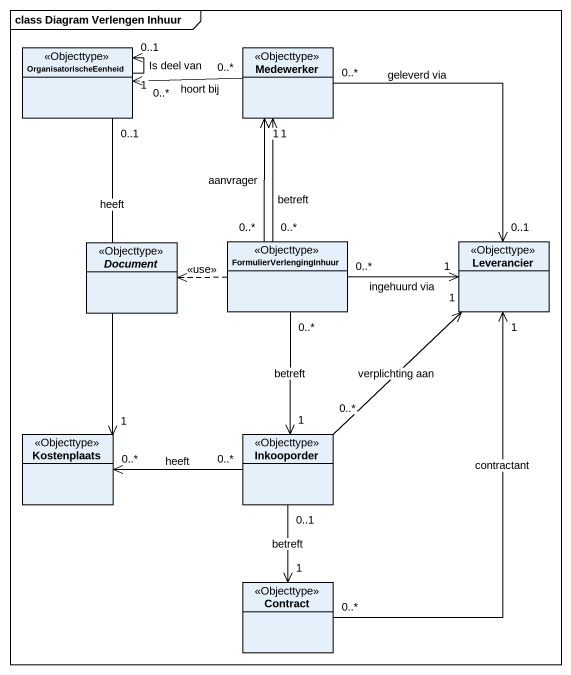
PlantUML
@startuml
mainframe class Diagram Verlengen Inhuur
hide circle
hide empty members
class OrganisatorischeEenheid <<Objecttype>>
class Medewerker <<Objecttype>>
abstract class Document <<Objecttype>>
class FormulierVerlengingInhuur <<Objecttype>>
class Leverancier <<Objecttype>>
class Kostenplaats <<Objecttype>>
class Inkooporder <<Objecttype>>
class Contract <<Objecttype>>
OrganisatorischeEenheid "1" --> "0..1" OrganisatorischeEenheid : Is deel van
OrganisatorischeEenheid "0..1" --> "1" Kostenplaats : heeft
Medewerker "0..*" -left-> "0..*" OrganisatorischeEenheid : hoort bij
Medewerker "0..*" --> "0..1" Leverancier : geleverd via
FormulierVerlengingInhuur "0..*" -up-> "1" Medewerker : betreft
FormulierVerlengingInhuur "0..*" -up-> "1" Medewerker : aanvrager
FormulierVerlengingInhuur .left.> Document : <<use>>
FormulierVerlengingInhuur "0..*" -right-> "1" Leverancier : ingehuurd via
FormulierVerlengingInhuur "0..*" --> "1" Inkooporder : betreft
Leverancier "1" <-- "0..*" Contract : contractant
Kostenplaats "0..*" <-right- "0..*" Inkooporder : heeft
Inkooporder "0..*" -up-> "1" Leverancier : verplichting aan
Inkooporder "0..1" --> "1" Contract : betreft
@enduml
